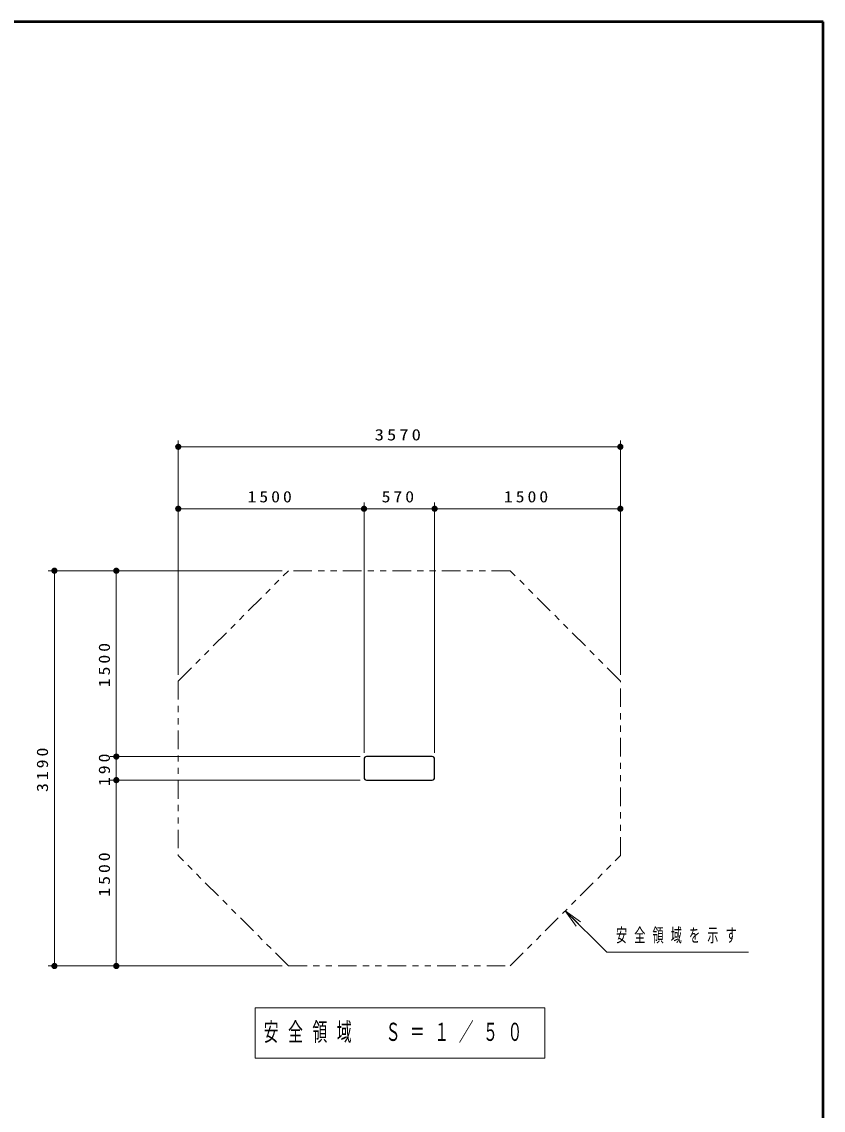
# Model space of a CAD drawing. Units: millimetres on the paper, with parts at other scales. Extents: x 1295 to 1680, y 0 to 267.
# Drawn here: x 1550.6 to 1680, y 91.3 to 267 of the extents above; entities that cross this region are included whole.
import ezdxf

# ---------------------------------------------------------------- set-up
doc = ezdxf.new("R2010")
doc.units = ezdxf.units.MM
doc.linetypes.add('USER3', pattern=[8, 3, -1, 1, -1, 1, -1])
doc.layers.add('1_50', color=7, linetype='Continuous', lineweight=13)
doc.layers.add('NAKAMURA図枠', color=7, linetype='Continuous', lineweight=13)
doc.styles.add('ＭＳ ゴシック', font='')
doc.styles.get('ＭＳ ゴシック').set_extended_font_data('MS Gothic')

# ---------------------------------------------------------------- blocks, each defined once
blk = doc.blocks.new('filled_dot')
at = {"color": 0, "linetype": 'Continuous', "lineweight": -2, "const_width": 1.25}
blk.add_lwpolyline([(-0.625, 0, 1), (0.625, 0, 1)], format="xyb", close=True, dxfattribs=at)

msp = doc.modelspace()

# ---------------------------------------------------------------- linework, layer by layer
at = {"layer": '1_50'}
for p, q in [((1575.84, 189.4), (1575.84, 199.4)), ((1647.24, 189.4), (1647.24, 199.4)), ((1575.84, 198.4), (1647.24, 198.4)), ((1575.84, 161.592), (1575.84, 189.4)), ((1575.84, 188.4), (1605.84, 188.4)), ((1605.84, 149), (1605.84, 189.4)), ((1605.84, 188.4), (1617.24, 188.4)), ((1617.24, 149), (1617.24, 189.4)), ((1617.24, 188.4), (1647.24, 188.4)), ((1647.24, 161.592), (1647.24, 189.4)), ((1564.84, 178.4), (1554.84, 178.4)), ((1555.84, 114.6), (1555.84, 178.4)), ((1592.648, 178.4), (1564.84, 178.4)), ((1565.84, 148.4), (1565.84, 178.4)), ((1605.24, 148.4), (1564.84, 148.4)), ((1565.84, 144.6), (1565.84, 148.4)), ((1605.24, 144.6), (1564.84, 144.6)), ((1565.84, 114.6), (1565.84, 144.6)), ((1638.336, 123.504), (1640.457, 121.383)), ((1638.336, 123.504), (1640.811, 121.737)), ((1640.104, 121.029), (1638.336, 123.504)), ((1564.84, 114.6), (1554.84, 114.6)), ((1592.648, 114.6), (1564.84, 114.6)), ((1588.24, 107.871), (1588.24, 99.738)), ((1635.04, 107.871), (1588.24, 107.871)), ((1635.04, 99.738), (1635.04, 107.871)), ((1588.24, 99.738), (1635.04, 99.738))]:
    msp.add_line(p, q, dxfattribs=at)
at = {"layer": '1_50', "linetype": 'USER3'}
for p, q in [((1575.84, 160.592), (1593.648, 178.4)), ((1629.432, 178.4), (1593.648, 178.4)), ((1647.24, 160.592), (1629.432, 178.4)), ((1575.84, 160.592), (1575.84, 132.408)), ((1647.24, 132.408), (1647.24, 160.592)), ((1593.648, 114.6), (1575.84, 132.408)), ((1629.432, 114.6), (1647.24, 132.408)), ((1593.648, 114.6), (1629.432, 114.6))]:
    msp.add_line(p, q, dxfattribs=at)
at = {"layer": '1_50', "lineweight": 25}
for p, q in [((1605.84, 148), (1605.84, 145)), ((1616.84, 148.4), (1606.24, 148.4)), ((1617.24, 145), (1617.24, 148)), ((1606.24, 144.6), (1616.84, 144.6))]:
    msp.add_line(p, q, dxfattribs=at)
at = {"layer": '1_50'}
msp.add_lwpolyline([(1638.336, 123.504), (1645.033, 116.808), (1667.938, 116.808)], dxfattribs=at)
at = {"layer": '1_50', "lineweight": 25}
for centre, start, end in [((1606.24, 148), 90, 180), ((1616.84, 148), 0, 90), ((1606.24, 145), 180, 270), ((1616.84, 145), 270, 0)]:
    msp.add_arc(centre, 0.4, start, end, dxfattribs=at)
at = {"layer": 'NAKAMURA図枠', "lineweight": 50}
for p, q in [((1680, 267), (1295, 267)), ((1680, 0), (1680, 267))]:
    msp.add_line(p, q, dxfattribs=at)

# ---------------------------------------------------------------- block references
at = {"layer": '1_50', "xscale": 0.4, "yscale": 0.4}
for p in [(1575.84, 198.4), (1575.84, 188.4), (1605.84, 188.4), (1617.24, 188.4)]:
    msp.add_blockref('filled_dot', p, dxfattribs=at)
for p, rotation in [((1647.24, 198.4), 180), ((1605.84, 188.4), 180), ((1617.24, 188.4), 180), ((1647.24, 188.4), 180), ((1555.84, 178.4), 270), ((1565.84, 178.4), 270), ((1565.84, 148.4), 270), ((1565.84, 148.4), 90), ((1565.84, 144.6), 90), ((1565.84, 144.6), 270), ((1555.84, 114.6), 90), ((1565.84, 114.6), 90)]:
    msp.add_blockref('filled_dot', p, dxfattribs=dict(at, rotation=rotation))

# ---------------------------------------------------------------- texts
at = {"layer": '1_50', "style": 'ＭＳ ゴシック'}
for s, insert, char_height, attachment_point in [('\\T1.33;\\W1.2;3570', (1611.54, 199.4), 1.833, 8), ('\\T1.33;\\W1.15;1500', (1590.84, 189.4), 1.833, 8), ('\\T1.33;\\W1.15;570', (1611.54, 189.4), 1.833, 8), ('\\T1.33;\\W1.15;1500', (1632.24, 189.4), 1.833, 8), ('\\T1.64;\\W0.6;安全領域を示す', (1646.521, 119.458), 2.199, 4), ('\\T1.64;\\W0.6;安全領域\u3000Ｓ＝１／５０', (1589.64, 103.804), 2.933, 4)]:
    msp.add_mtext(s, dxfattribs=dict(at, insert=insert, char_height=char_height, attachment_point=attachment_point))
at = {"layer": '1_50', "char_height": 1.833, "attachment_point": 8, "rotation": 90, "style": 'ＭＳ ゴシック'}
for s, insert in [('\\T1.33;\\W1.15;1500', (1564.84, 163.4)), ('\\T1.33;\\W1.15;3190', (1554.84, 146.5)), ('\\T1.33;\\W1.15;190', (1564.84, 146.5)), ('\\T1.33;\\W1.15;1500', (1564.84, 129.6))]:
    msp.add_mtext(s, dxfattribs=dict(at, insert=insert))

doc.saveas('drawing.dxf')
